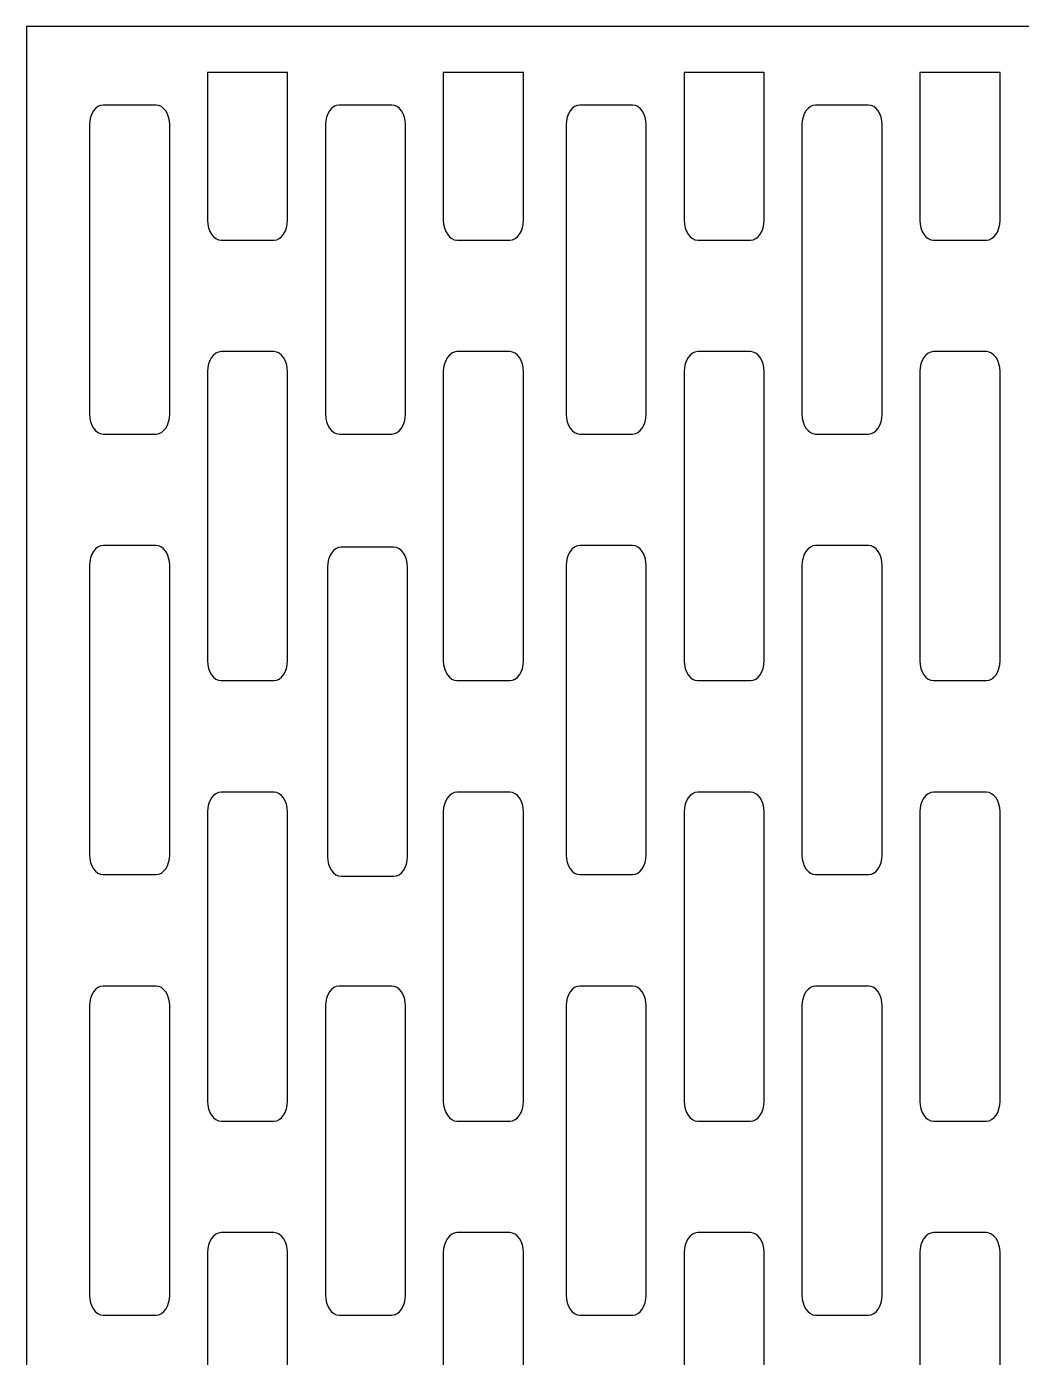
# Model space of a CAD drawing. Header units: centimetres. Extents: x -9.1 to 7.8, y -8.5 to 11.7.
# Drawn here: x -0.03 to 3.87, y 6.5 to 11.73 of the extents above; entities that cross this region are included whole.
import ezdxf

# ---------------------------------------------------------------- set-up
doc = ezdxf.new("R2010")
doc.units = ezdxf.units.CM
doc.header["$MEASUREMENT"] = 0
doc.layers.add('layer 1', color=7, linetype='Continuous')

msp = doc.modelspace()

# ---------------------------------------------------------------- linework, layer by layer
at = {"layer": 'layer 1', "color": 177}
for points, knots in [([(-0.03378, 11.72989), (-0.03378, 11.72989), (7.78303, 11.72989), (7.78303, 11.72989), (7.78303, 11.72989), (7.78303, 11.72989), (7.78303, -8.53267), (7.78303, -8.53267), (7.78303, -8.53267), (7.78303, -8.53267), (-0.03378, -8.53267), (-0.03378, -8.53267), (-0.03378, -8.53267), (-0.03378, -8.53267), (-0.03378, 11.72989), (-0.03378, 11.72989)], [0, 0, 0, 0, 0.2, 0.2, 0.2, 0.2, 0.4, 0.4, 0.4, 0.4, 0.6, 0.6, 0.6, 0.6, 1, 1, 1, 1]), ([(0.99161, 11.54891), (0.99161, 11.54891), (0.99161, 10.96893), (0.99161, 10.96893), (0.99161, 10.96893), (0.99161, 10.92591), (0.96748, 10.89074), (0.93794, 10.89074), (0.93794, 10.89074), (0.93794, 10.89074), (0.73051, 10.89074), (0.73051, 10.89074), (0.73051, 10.89074), (0.70099, 10.89074), (0.67684, 10.92591), (0.67684, 10.96893), (0.67684, 10.96893), (0.67684, 10.96893), (0.67684, 11.54891), (0.67684, 11.54891), (0.67684, 11.54891), (0.67684, 11.54891), (0.99161, 11.54891), (0.99161, 11.54891)], [0, 0, 0, 0, 0.1428571, 0.1428571, 0.1428571, 0.1428571, 0.2857143, 0.2857143, 0.2857143, 0.2857143, 0.4285714, 0.4285714, 0.4285714, 0.4285714, 0.5714286, 0.5714286, 0.5714286, 0.5714286, 0.7142857, 0.7142857, 0.7142857, 0.7142857, 1, 1, 1, 1]), ([(1.91824, 11.54891), (1.91824, 11.54891), (1.91824, 10.96893), (1.91824, 10.96893), (1.91824, 10.96893), (1.91824, 10.92591), (1.89408, 10.89074), (1.86457, 10.89074), (1.86457, 10.89074), (1.86457, 10.89074), (1.65714, 10.89074), (1.65714, 10.89074), (1.65714, 10.89074), (1.62762, 10.89074), (1.60347, 10.92591), (1.60347, 10.96893), (1.60347, 10.96893), (1.60347, 10.96893), (1.60347, 11.54891), (1.60347, 11.54891), (1.60347, 11.54891), (1.60347, 11.54891), (1.91824, 11.54891), (1.91824, 11.54891)], [0, 0, 0, 0, 0.1428571, 0.1428571, 0.1428571, 0.1428571, 0.2857143, 0.2857143, 0.2857143, 0.2857143, 0.4285714, 0.4285714, 0.4285714, 0.4285714, 0.5714286, 0.5714286, 0.5714286, 0.5714286, 0.7142857, 0.7142857, 0.7142857, 0.7142857, 1, 1, 1, 1]), ([(2.86409, 11.54891), (2.86409, 11.54891), (2.86409, 10.96893), (2.86409, 10.96893), (2.86409, 10.96893), (2.86409, 10.92591), (2.83997, 10.89074), (2.81043, 10.89074), (2.81043, 10.89074), (2.81043, 10.89074), (2.60298, 10.89074), (2.60298, 10.89074), (2.60298, 10.89074), (2.57347, 10.89074), (2.54934, 10.92591), (2.54934, 10.96893), (2.54934, 10.96893), (2.54934, 10.96893), (2.54934, 11.54891), (2.54934, 11.54891), (2.54934, 11.54891), (2.54934, 11.54891), (2.86409, 11.54891), (2.86409, 11.54891)], [0, 0, 0, 0, 0.1428571, 0.1428571, 0.1428571, 0.1428571, 0.2857143, 0.2857143, 0.2857143, 0.2857143, 0.4285714, 0.4285714, 0.4285714, 0.4285714, 0.5714286, 0.5714286, 0.5714286, 0.5714286, 0.7142857, 0.7142857, 0.7142857, 0.7142857, 1, 1, 1, 1]), ([(3.79073, 11.54891), (3.79073, 11.54891), (3.79073, 10.96893), (3.79073, 10.96893), (3.79073, 10.96893), (3.79073, 10.92591), (3.76657, 10.89075), (3.73704, 10.89075), (3.73704, 10.89075), (3.73704, 10.89075), (3.5296, 10.89075), (3.5296, 10.89075), (3.5296, 10.89075), (3.50011, 10.89075), (3.47594, 10.92591), (3.47594, 10.96893), (3.47594, 10.96893), (3.47594, 10.96893), (3.47594, 11.54891), (3.47594, 11.54891), (3.47594, 11.54891), (3.47594, 11.54891), (3.79073, 11.54891), (3.79073, 11.54891)], [0, 0, 0, 0, 0.1428571, 0.1428571, 0.1428571, 0.1428571, 0.2857143, 0.2857143, 0.2857143, 0.2857143, 0.4285714, 0.4285714, 0.4285714, 0.4285714, 0.5714286, 0.5714286, 0.5714286, 0.5714286, 0.7142857, 0.7142857, 0.7142857, 0.7142857, 1, 1, 1, 1]), ([(0.26725, 11.42171), (0.26725, 11.42171), (0.47467, 11.42171), (0.47467, 11.42171), (0.47467, 11.42171), (0.50419, 11.42171), (0.52835, 11.38653), (0.52835, 11.34353), (0.52835, 11.34353), (0.52835, 11.34353), (0.52835, 10.20669), (0.52835, 10.20669), (0.52835, 10.20669), (0.52835, 10.16367), (0.50419, 10.12849), (0.47467, 10.12849), (0.47467, 10.12849), (0.47467, 10.12849), (0.26725, 10.12849), (0.26725, 10.12849), (0.26725, 10.12849), (0.2377, 10.12849), (0.21357, 10.16367), (0.21357, 10.20669), (0.21357, 10.20669), (0.21357, 10.20669), (0.21357, 11.34353), (0.21357, 11.34353), (0.21357, 11.34353), (0.21357, 11.38653), (0.2377, 11.42171), (0.26725, 11.42171)], [0, 0, 0, 0, 0.1111111, 0.1111111, 0.1111111, 0.1111111, 0.2222222, 0.2222222, 0.2222222, 0.2222222, 0.3333333, 0.3333333, 0.3333333, 0.3333333, 0.4444444, 0.4444444, 0.4444444, 0.4444444, 0.5555556, 0.5555556, 0.5555556, 0.5555556, 0.6666667, 0.6666667, 0.6666667, 0.6666667, 0.7777778, 0.7777778, 0.7777778, 0.7777778, 1, 1, 1, 1]), ([(1.19383, 11.42171), (1.19383, 11.42171), (1.40124, 11.42171), (1.40124, 11.42171), (1.40124, 11.42171), (1.43079, 11.42171), (1.45492, 11.38653), (1.45492, 11.34353), (1.45492, 11.34353), (1.45492, 11.34353), (1.45492, 10.20669), (1.45492, 10.20669), (1.45492, 10.20669), (1.45492, 10.16367), (1.43079, 10.12849), (1.40124, 10.12849), (1.40124, 10.12849), (1.40124, 10.12849), (1.19383, 10.12849), (1.19383, 10.12849), (1.19383, 10.12849), (1.16431, 10.12849), (1.14016, 10.16367), (1.14016, 10.20669), (1.14016, 10.20669), (1.14016, 10.20669), (1.14016, 11.34353), (1.14016, 11.34353), (1.14016, 11.34353), (1.14016, 11.38653), (1.16431, 11.42171), (1.19383, 11.42171)], [0, 0, 0, 0, 0.1111111, 0.1111111, 0.1111111, 0.1111111, 0.2222222, 0.2222222, 0.2222222, 0.2222222, 0.3333333, 0.3333333, 0.3333333, 0.3333333, 0.4444444, 0.4444444, 0.4444444, 0.4444444, 0.5555556, 0.5555556, 0.5555556, 0.5555556, 0.6666667, 0.6666667, 0.6666667, 0.6666667, 0.7777778, 0.7777778, 0.7777778, 0.7777778, 1, 1, 1, 1]), ([(2.13973, 11.42171), (2.13973, 11.42171), (2.34715, 11.42171), (2.34715, 11.42171), (2.34715, 11.42171), (2.37666, 11.42171), (2.40082, 11.38653), (2.40082, 11.34353), (2.40082, 11.34353), (2.40082, 11.34353), (2.40082, 10.20669), (2.40082, 10.20669), (2.40082, 10.20669), (2.40082, 10.16367), (2.37666, 10.12849), (2.34715, 10.12849), (2.34715, 10.12849), (2.34715, 10.12849), (2.13973, 10.12849), (2.13973, 10.12849), (2.13973, 10.12849), (2.11017, 10.12849), (2.08604, 10.16367), (2.08604, 10.20669), (2.08604, 10.20669), (2.08604, 10.20669), (2.08604, 11.34353), (2.08604, 11.34353), (2.08604, 11.34353), (2.08604, 11.38653), (2.11017, 11.42171), (2.13973, 11.42171)], [0, 0, 0, 0, 0.1111111, 0.1111111, 0.1111111, 0.1111111, 0.2222222, 0.2222222, 0.2222222, 0.2222222, 0.3333333, 0.3333333, 0.3333333, 0.3333333, 0.4444444, 0.4444444, 0.4444444, 0.4444444, 0.5555556, 0.5555556, 0.5555556, 0.5555556, 0.6666667, 0.6666667, 0.6666667, 0.6666667, 0.7777778, 0.7777778, 0.7777778, 0.7777778, 1, 1, 1, 1]), ([(3.06632, 11.42171), (3.06632, 11.42171), (3.27375, 11.42171), (3.27375, 11.42171), (3.27375, 11.42171), (3.30327, 11.42171), (3.3274, 11.38653), (3.3274, 11.34353), (3.3274, 11.34353), (3.3274, 11.34353), (3.3274, 10.20669), (3.3274, 10.20669), (3.3274, 10.20669), (3.3274, 10.16367), (3.30327, 10.12849), (3.27375, 10.12849), (3.27375, 10.12849), (3.27375, 10.12849), (3.06632, 10.12849), (3.06632, 10.12849), (3.06632, 10.12849), (3.03679, 10.12849), (3.01264, 10.16367), (3.01264, 10.20669), (3.01264, 10.20669), (3.01264, 10.20669), (3.01264, 11.34353), (3.01264, 11.34353), (3.01264, 11.34353), (3.01264, 11.38653), (3.03679, 11.42171), (3.06632, 11.42171)], [0, 0, 0, 0, 0.1111111, 0.1111111, 0.1111111, 0.1111111, 0.2222222, 0.2222222, 0.2222222, 0.2222222, 0.3333333, 0.3333333, 0.3333333, 0.3333333, 0.4444444, 0.4444444, 0.4444444, 0.4444444, 0.5555556, 0.5555556, 0.5555556, 0.5555556, 0.6666667, 0.6666667, 0.6666667, 0.6666667, 0.7777778, 0.7777778, 0.7777778, 0.7777778, 1, 1, 1, 1]), ([(0.73051, 10.45262), (0.73051, 10.45262), (0.93794, 10.45262), (0.93794, 10.45262), (0.93794, 10.45262), (0.96748, 10.45262), (0.99161, 10.41746), (0.99161, 10.37446), (0.99161, 10.37446), (0.99161, 10.37446), (0.99161, 9.23759), (0.99161, 9.23759), (0.99161, 9.23759), (0.99161, 9.1946), (0.96748, 9.15942), (0.93794, 9.15942), (0.93794, 9.15942), (0.93794, 9.15942), (0.73051, 9.15942), (0.73051, 9.15942), (0.73051, 9.15942), (0.70099, 9.15942), (0.67684, 9.1946), (0.67684, 9.23759), (0.67684, 9.23759), (0.67684, 9.23759), (0.67684, 10.37446), (0.67684, 10.37446), (0.67684, 10.37446), (0.67684, 10.41746), (0.70099, 10.45262), (0.73051, 10.45262)], [0, 0, 0, 0, 0.1111111, 0.1111111, 0.1111111, 0.1111111, 0.2222222, 0.2222222, 0.2222222, 0.2222222, 0.3333333, 0.3333333, 0.3333333, 0.3333333, 0.4444444, 0.4444444, 0.4444444, 0.4444444, 0.5555556, 0.5555556, 0.5555556, 0.5555556, 0.6666667, 0.6666667, 0.6666667, 0.6666667, 0.7777778, 0.7777778, 0.7777778, 0.7777778, 1, 1, 1, 1]), ([(1.65714, 10.45262), (1.65714, 10.45262), (1.86457, 10.45262), (1.86457, 10.45262), (1.86457, 10.45262), (1.89408, 10.45262), (1.91824, 10.41746), (1.91824, 10.37446), (1.91824, 10.37446), (1.91824, 10.37446), (1.91824, 9.23759), (1.91824, 9.23759), (1.91824, 9.23759), (1.91824, 9.1946), (1.89408, 9.15942), (1.86457, 9.15942), (1.86457, 9.15942), (1.86457, 9.15942), (1.65714, 9.15942), (1.65714, 9.15942), (1.65714, 9.15942), (1.62762, 9.15942), (1.60347, 9.1946), (1.60347, 9.23759), (1.60347, 9.23759), (1.60347, 9.23759), (1.60347, 10.37446), (1.60347, 10.37446), (1.60347, 10.37446), (1.60347, 10.41746), (1.62762, 10.45262), (1.65714, 10.45262)], [0, 0, 0, 0, 0.1111111, 0.1111111, 0.1111111, 0.1111111, 0.2222222, 0.2222222, 0.2222222, 0.2222222, 0.3333333, 0.3333333, 0.3333333, 0.3333333, 0.4444444, 0.4444444, 0.4444444, 0.4444444, 0.5555556, 0.5555556, 0.5555556, 0.5555556, 0.6666667, 0.6666667, 0.6666667, 0.6666667, 0.7777778, 0.7777778, 0.7777778, 0.7777778, 1, 1, 1, 1]), ([(2.60298, 10.45262), (2.60298, 10.45262), (2.81043, 10.45262), (2.81043, 10.45262), (2.81043, 10.45262), (2.83997, 10.45262), (2.86409, 10.41746), (2.86409, 10.37446), (2.86409, 10.37446), (2.86409, 10.37446), (2.86409, 9.23759), (2.86409, 9.23759), (2.86409, 9.23759), (2.86409, 9.1946), (2.83997, 9.15942), (2.81043, 9.15942), (2.81043, 9.15942), (2.81043, 9.15942), (2.60298, 9.15942), (2.60298, 9.15942), (2.60298, 9.15942), (2.57347, 9.15942), (2.54934, 9.1946), (2.54934, 9.23759), (2.54934, 9.23759), (2.54934, 9.23759), (2.54934, 10.37446), (2.54934, 10.37446), (2.54934, 10.37446), (2.54934, 10.41746), (2.57347, 10.45262), (2.60298, 10.45262)], [0, 0, 0, 0, 0.1111111, 0.1111111, 0.1111111, 0.1111111, 0.2222222, 0.2222222, 0.2222222, 0.2222222, 0.3333333, 0.3333333, 0.3333333, 0.3333333, 0.4444444, 0.4444444, 0.4444444, 0.4444444, 0.5555556, 0.5555556, 0.5555556, 0.5555556, 0.6666667, 0.6666667, 0.6666667, 0.6666667, 0.7777778, 0.7777778, 0.7777778, 0.7777778, 1, 1, 1, 1]), ([(3.5296, 10.45263), (3.5296, 10.45263), (3.73704, 10.45263), (3.73704, 10.45263), (3.73704, 10.45263), (3.76657, 10.45263), (3.79073, 10.41746), (3.79073, 10.37447), (3.79073, 10.37447), (3.79073, 10.37447), (3.79073, 9.23761), (3.79073, 9.23761), (3.79073, 9.23761), (3.79073, 9.19461), (3.76657, 9.15945), (3.73704, 9.15945), (3.73704, 9.15945), (3.73704, 9.15945), (3.5296, 9.15945), (3.5296, 9.15945), (3.5296, 9.15945), (3.50011, 9.15945), (3.47594, 9.19461), (3.47594, 9.23761), (3.47594, 9.23761), (3.47594, 9.23761), (3.47594, 10.37447), (3.47594, 10.37447), (3.47594, 10.37447), (3.47594, 10.41746), (3.50011, 10.45263), (3.5296, 10.45263)], [0, 0, 0, 0, 0.1111111, 0.1111111, 0.1111111, 0.1111111, 0.2222222, 0.2222222, 0.2222222, 0.2222222, 0.3333333, 0.3333333, 0.3333333, 0.3333333, 0.4444444, 0.4444444, 0.4444444, 0.4444444, 0.5555556, 0.5555556, 0.5555556, 0.5555556, 0.6666667, 0.6666667, 0.6666667, 0.6666667, 0.7777778, 0.7777778, 0.7777778, 0.7777778, 1, 1, 1, 1]), ([(0.26725, 9.69038), (0.26725, 9.69038), (0.47467, 9.69038), (0.47467, 9.69038), (0.47467, 9.69038), (0.50419, 9.69038), (0.52835, 9.65524), (0.52835, 9.6122), (0.52835, 9.6122), (0.52835, 9.6122), (0.52835, 8.47536), (0.52835, 8.47536), (0.52835, 8.47536), (0.52835, 8.43237), (0.50419, 8.39719), (0.47467, 8.39719), (0.47467, 8.39719), (0.47467, 8.39719), (0.26725, 8.39719), (0.26725, 8.39719), (0.26725, 8.39719), (0.2377, 8.39719), (0.21357, 8.43237), (0.21357, 8.47536), (0.21357, 8.47536), (0.21357, 8.47536), (0.21357, 9.6122), (0.21357, 9.6122), (0.21357, 9.6122), (0.21357, 9.65524), (0.2377, 9.69038), (0.26725, 9.69038)], [0, 0, 0, 0, 0.1111111, 0.1111111, 0.1111111, 0.1111111, 0.2222222, 0.2222222, 0.2222222, 0.2222222, 0.3333333, 0.3333333, 0.3333333, 0.3333333, 0.4444444, 0.4444444, 0.4444444, 0.4444444, 0.5555556, 0.5555556, 0.5555556, 0.5555556, 0.6666667, 0.6666667, 0.6666667, 0.6666667, 0.7777778, 0.7777778, 0.7777778, 0.7777778, 1, 1, 1, 1]), ([(1.20188, 9.68384), (1.20188, 9.68384), (1.40933, 9.68384), (1.40933, 9.68384), (1.40933, 9.68384), (1.43886, 9.68384), (1.463, 9.64865), (1.463, 9.60564), (1.463, 9.60564), (1.463, 9.60564), (1.463, 8.4688), (1.463, 8.4688), (1.463, 8.4688), (1.463, 8.42578), (1.43886, 8.39063), (1.40933, 8.39063), (1.40933, 8.39063), (1.40933, 8.39063), (1.20188, 8.39063), (1.20188, 8.39063), (1.20188, 8.39063), (1.17238, 8.39063), (1.14823, 8.42578), (1.14823, 8.4688), (1.14823, 8.4688), (1.14823, 8.4688), (1.14823, 9.60564), (1.14823, 9.60564), (1.14823, 9.60564), (1.14823, 9.64865), (1.17238, 9.68384), (1.20188, 9.68384)], [0, 0, 0, 0, 0.1111111, 0.1111111, 0.1111111, 0.1111111, 0.2222222, 0.2222222, 0.2222222, 0.2222222, 0.3333333, 0.3333333, 0.3333333, 0.3333333, 0.4444444, 0.4444444, 0.4444444, 0.4444444, 0.5555556, 0.5555556, 0.5555556, 0.5555556, 0.6666667, 0.6666667, 0.6666667, 0.6666667, 0.7777778, 0.7777778, 0.7777778, 0.7777778, 1, 1, 1, 1]), ([(2.13973, 9.69038), (2.13973, 9.69038), (2.34715, 9.69038), (2.34715, 9.69038), (2.34715, 9.69038), (2.37666, 9.69038), (2.40082, 9.65524), (2.40082, 9.6122), (2.40082, 9.6122), (2.40082, 9.6122), (2.40082, 8.47536), (2.40082, 8.47536), (2.40082, 8.47536), (2.40082, 8.43237), (2.37666, 8.39719), (2.34715, 8.39719), (2.34715, 8.39719), (2.34715, 8.39719), (2.13973, 8.39719), (2.13973, 8.39719), (2.13973, 8.39719), (2.11017, 8.39719), (2.08604, 8.43237), (2.08604, 8.47536), (2.08604, 8.47536), (2.08604, 8.47536), (2.08604, 9.6122), (2.08604, 9.6122), (2.08604, 9.6122), (2.08604, 9.65524), (2.11017, 9.69038), (2.13973, 9.69038)], [0, 0, 0, 0, 0.1111111, 0.1111111, 0.1111111, 0.1111111, 0.2222222, 0.2222222, 0.2222222, 0.2222222, 0.3333333, 0.3333333, 0.3333333, 0.3333333, 0.4444444, 0.4444444, 0.4444444, 0.4444444, 0.5555556, 0.5555556, 0.5555556, 0.5555556, 0.6666667, 0.6666667, 0.6666667, 0.6666667, 0.7777778, 0.7777778, 0.7777778, 0.7777778, 1, 1, 1, 1]), ([(3.06632, 9.69038), (3.06632, 9.69038), (3.27375, 9.69038), (3.27375, 9.69038), (3.27375, 9.69038), (3.30327, 9.69038), (3.3274, 9.65524), (3.3274, 9.6122), (3.3274, 9.6122), (3.3274, 9.6122), (3.3274, 8.47536), (3.3274, 8.47536), (3.3274, 8.47536), (3.3274, 8.43237), (3.30327, 8.39719), (3.27375, 8.39719), (3.27375, 8.39719), (3.27375, 8.39719), (3.06632, 8.39719), (3.06632, 8.39719), (3.06632, 8.39719), (3.03679, 8.39719), (3.01264, 8.43237), (3.01264, 8.47536), (3.01264, 8.47536), (3.01264, 8.47536), (3.01264, 9.6122), (3.01264, 9.6122), (3.01264, 9.6122), (3.01264, 9.65524), (3.03679, 9.69038), (3.06632, 9.69038)], [0, 0, 0, 0, 0.1111111, 0.1111111, 0.1111111, 0.1111111, 0.2222222, 0.2222222, 0.2222222, 0.2222222, 0.3333333, 0.3333333, 0.3333333, 0.3333333, 0.4444444, 0.4444444, 0.4444444, 0.4444444, 0.5555556, 0.5555556, 0.5555556, 0.5555556, 0.6666667, 0.6666667, 0.6666667, 0.6666667, 0.7777778, 0.7777778, 0.7777778, 0.7777778, 1, 1, 1, 1]), ([(0.73051, 8.72132), (0.73051, 8.72132), (0.93794, 8.72132), (0.93794, 8.72132), (0.93794, 8.72132), (0.96748, 8.72132), (0.99161, 8.68615), (0.99161, 8.64314), (0.99161, 8.64314), (0.99161, 8.64314), (0.99161, 7.50628), (0.99161, 7.50628), (0.99161, 7.50628), (0.99161, 7.46327), (0.96748, 7.42811), (0.93794, 7.42811), (0.93794, 7.42811), (0.93794, 7.42811), (0.73051, 7.42811), (0.73051, 7.42811), (0.73051, 7.42811), (0.70099, 7.42811), (0.67684, 7.46327), (0.67684, 7.50628), (0.67684, 7.50628), (0.67684, 7.50628), (0.67684, 8.64314), (0.67684, 8.64314), (0.67684, 8.64314), (0.67684, 8.68615), (0.70099, 8.72132), (0.73051, 8.72132)], [0, 0, 0, 0, 0.1111111, 0.1111111, 0.1111111, 0.1111111, 0.2222222, 0.2222222, 0.2222222, 0.2222222, 0.3333333, 0.3333333, 0.3333333, 0.3333333, 0.4444444, 0.4444444, 0.4444444, 0.4444444, 0.5555556, 0.5555556, 0.5555556, 0.5555556, 0.6666667, 0.6666667, 0.6666667, 0.6666667, 0.7777778, 0.7777778, 0.7777778, 0.7777778, 1, 1, 1, 1]), ([(1.65714, 8.72132), (1.65714, 8.72132), (1.86457, 8.72132), (1.86457, 8.72132), (1.86457, 8.72132), (1.89408, 8.72132), (1.91824, 8.68615), (1.91824, 8.64314), (1.91824, 8.64314), (1.91824, 8.64314), (1.91824, 7.50628), (1.91824, 7.50628), (1.91824, 7.50628), (1.91824, 7.46327), (1.89408, 7.42811), (1.86457, 7.42811), (1.86457, 7.42811), (1.86457, 7.42811), (1.65714, 7.42811), (1.65714, 7.42811), (1.65714, 7.42811), (1.62762, 7.42811), (1.60347, 7.46327), (1.60347, 7.50628), (1.60347, 7.50628), (1.60347, 7.50628), (1.60347, 8.64314), (1.60347, 8.64314), (1.60347, 8.64314), (1.60347, 8.68615), (1.62762, 8.72132), (1.65714, 8.72132)], [0, 0, 0, 0, 0.1111111, 0.1111111, 0.1111111, 0.1111111, 0.2222222, 0.2222222, 0.2222222, 0.2222222, 0.3333333, 0.3333333, 0.3333333, 0.3333333, 0.4444444, 0.4444444, 0.4444444, 0.4444444, 0.5555556, 0.5555556, 0.5555556, 0.5555556, 0.6666667, 0.6666667, 0.6666667, 0.6666667, 0.7777778, 0.7777778, 0.7777778, 0.7777778, 1, 1, 1, 1]), ([(2.60298, 8.72132), (2.60298, 8.72132), (2.81043, 8.72132), (2.81043, 8.72132), (2.81043, 8.72132), (2.83997, 8.72132), (2.86409, 8.68615), (2.86409, 8.64314), (2.86409, 8.64314), (2.86409, 8.64314), (2.86409, 7.50628), (2.86409, 7.50628), (2.86409, 7.50628), (2.86409, 7.46327), (2.83997, 7.42811), (2.81043, 7.42811), (2.81043, 7.42811), (2.81043, 7.42811), (2.60298, 7.42811), (2.60298, 7.42811), (2.60298, 7.42811), (2.57347, 7.42811), (2.54934, 7.46327), (2.54934, 7.50628), (2.54934, 7.50628), (2.54934, 7.50628), (2.54934, 8.64314), (2.54934, 8.64314), (2.54934, 8.64314), (2.54934, 8.68615), (2.57347, 8.72132), (2.60298, 8.72132)], [0, 0, 0, 0, 0.1111111, 0.1111111, 0.1111111, 0.1111111, 0.2222222, 0.2222222, 0.2222222, 0.2222222, 0.3333333, 0.3333333, 0.3333333, 0.3333333, 0.4444444, 0.4444444, 0.4444444, 0.4444444, 0.5555556, 0.5555556, 0.5555556, 0.5555556, 0.6666667, 0.6666667, 0.6666667, 0.6666667, 0.7777778, 0.7777778, 0.7777778, 0.7777778, 1, 1, 1, 1]), ([(3.5296, 8.72133), (3.5296, 8.72133), (3.73704, 8.72133), (3.73704, 8.72133), (3.73704, 8.72133), (3.76657, 8.72133), (3.79073, 8.68615), (3.79073, 8.64315), (3.79073, 8.64315), (3.79073, 8.64315), (3.79073, 7.5063), (3.79073, 7.5063), (3.79073, 7.5063), (3.79073, 7.46331), (3.76657, 7.42811), (3.73704, 7.42811), (3.73704, 7.42811), (3.73704, 7.42811), (3.5296, 7.42811), (3.5296, 7.42811), (3.5296, 7.42811), (3.50011, 7.42811), (3.47594, 7.46331), (3.47594, 7.5063), (3.47594, 7.5063), (3.47594, 7.5063), (3.47594, 8.64315), (3.47594, 8.64315), (3.47594, 8.64315), (3.47594, 8.68615), (3.50011, 8.72133), (3.5296, 8.72133)], [0, 0, 0, 0, 0.1111111, 0.1111111, 0.1111111, 0.1111111, 0.2222222, 0.2222222, 0.2222222, 0.2222222, 0.3333333, 0.3333333, 0.3333333, 0.3333333, 0.4444444, 0.4444444, 0.4444444, 0.4444444, 0.5555556, 0.5555556, 0.5555556, 0.5555556, 0.6666667, 0.6666667, 0.6666667, 0.6666667, 0.7777778, 0.7777778, 0.7777778, 0.7777778, 1, 1, 1, 1]), ([(0.26725, 7.95906), (0.26725, 7.95906), (0.47467, 7.95906), (0.47467, 7.95906), (0.47467, 7.95906), (0.50419, 7.95906), (0.52835, 7.9239), (0.52835, 7.88089), (0.52835, 7.88089), (0.52835, 7.88089), (0.52835, 6.74404), (0.52835, 6.74404), (0.52835, 6.74404), (0.52835, 6.70102), (0.50419, 6.66587), (0.47467, 6.66587), (0.47467, 6.66587), (0.47467, 6.66587), (0.26725, 6.66587), (0.26725, 6.66587), (0.26725, 6.66587), (0.2377, 6.66587), (0.21357, 6.70102), (0.21357, 6.74404), (0.21357, 6.74404), (0.21357, 6.74404), (0.21357, 7.88089), (0.21357, 7.88089), (0.21357, 7.88089), (0.21357, 7.9239), (0.2377, 7.95906), (0.26725, 7.95906)], [0, 0, 0, 0, 0.1111111, 0.1111111, 0.1111111, 0.1111111, 0.2222222, 0.2222222, 0.2222222, 0.2222222, 0.3333333, 0.3333333, 0.3333333, 0.3333333, 0.4444444, 0.4444444, 0.4444444, 0.4444444, 0.5555556, 0.5555556, 0.5555556, 0.5555556, 0.6666667, 0.6666667, 0.6666667, 0.6666667, 0.7777778, 0.7777778, 0.7777778, 0.7777778, 1, 1, 1, 1]), ([(1.19383, 7.95906), (1.19383, 7.95906), (1.40124, 7.95906), (1.40124, 7.95906), (1.40124, 7.95906), (1.43079, 7.95906), (1.45492, 7.9239), (1.45492, 7.88089), (1.45492, 7.88089), (1.45492, 7.88089), (1.45492, 6.74404), (1.45492, 6.74404), (1.45492, 6.74404), (1.45492, 6.70102), (1.43079, 6.66587), (1.40124, 6.66587), (1.40124, 6.66587), (1.40124, 6.66587), (1.19383, 6.66587), (1.19383, 6.66587), (1.19383, 6.66587), (1.16431, 6.66587), (1.14016, 6.70102), (1.14016, 6.74404), (1.14016, 6.74404), (1.14016, 6.74404), (1.14016, 7.88089), (1.14016, 7.88089), (1.14016, 7.88089), (1.14016, 7.9239), (1.16431, 7.95906), (1.19383, 7.95906)], [0, 0, 0, 0, 0.1111111, 0.1111111, 0.1111111, 0.1111111, 0.2222222, 0.2222222, 0.2222222, 0.2222222, 0.3333333, 0.3333333, 0.3333333, 0.3333333, 0.4444444, 0.4444444, 0.4444444, 0.4444444, 0.5555556, 0.5555556, 0.5555556, 0.5555556, 0.6666667, 0.6666667, 0.6666667, 0.6666667, 0.7777778, 0.7777778, 0.7777778, 0.7777778, 1, 1, 1, 1]), ([(2.13973, 7.95906), (2.13973, 7.95906), (2.34715, 7.95906), (2.34715, 7.95906), (2.34715, 7.95906), (2.37666, 7.95906), (2.40082, 7.9239), (2.40082, 7.88089), (2.40082, 7.88089), (2.40082, 7.88089), (2.40082, 6.74404), (2.40082, 6.74404), (2.40082, 6.74404), (2.40082, 6.70102), (2.37666, 6.66587), (2.34715, 6.66587), (2.34715, 6.66587), (2.34715, 6.66587), (2.13973, 6.66587), (2.13973, 6.66587), (2.13973, 6.66587), (2.11017, 6.66587), (2.08604, 6.70102), (2.08604, 6.74404), (2.08604, 6.74404), (2.08604, 6.74404), (2.08604, 7.88089), (2.08604, 7.88089), (2.08604, 7.88089), (2.08604, 7.9239), (2.11017, 7.95906), (2.13973, 7.95906)], [0, 0, 0, 0, 0.1111111, 0.1111111, 0.1111111, 0.1111111, 0.2222222, 0.2222222, 0.2222222, 0.2222222, 0.3333333, 0.3333333, 0.3333333, 0.3333333, 0.4444444, 0.4444444, 0.4444444, 0.4444444, 0.5555556, 0.5555556, 0.5555556, 0.5555556, 0.6666667, 0.6666667, 0.6666667, 0.6666667, 0.7777778, 0.7777778, 0.7777778, 0.7777778, 1, 1, 1, 1]), ([(3.06632, 7.95906), (3.06632, 7.95906), (3.27375, 7.95906), (3.27375, 7.95906), (3.27375, 7.95906), (3.30327, 7.95906), (3.3274, 7.9239), (3.3274, 7.88089), (3.3274, 7.88089), (3.3274, 7.88089), (3.3274, 6.74404), (3.3274, 6.74404), (3.3274, 6.74404), (3.3274, 6.70102), (3.30327, 6.66587), (3.27375, 6.66587), (3.27375, 6.66587), (3.27375, 6.66587), (3.06632, 6.66587), (3.06632, 6.66587), (3.06632, 6.66587), (3.03679, 6.66587), (3.01264, 6.70102), (3.01264, 6.74404), (3.01264, 6.74404), (3.01264, 6.74404), (3.01264, 7.88089), (3.01264, 7.88089), (3.01264, 7.88089), (3.01264, 7.9239), (3.03679, 7.95906), (3.06632, 7.95906)], [0, 0, 0, 0, 0.1111111, 0.1111111, 0.1111111, 0.1111111, 0.2222222, 0.2222222, 0.2222222, 0.2222222, 0.3333333, 0.3333333, 0.3333333, 0.3333333, 0.4444444, 0.4444444, 0.4444444, 0.4444444, 0.5555556, 0.5555556, 0.5555556, 0.5555556, 0.6666667, 0.6666667, 0.6666667, 0.6666667, 0.7777778, 0.7777778, 0.7777778, 0.7777778, 1, 1, 1, 1]), ([(0.73051, 6.99002), (0.73051, 6.99002), (0.93794, 6.99002), (0.93794, 6.99002), (0.93794, 6.99002), (0.96748, 6.99002), (0.99161, 6.95485), (0.99161, 6.91183), (0.99161, 6.91183), (0.99161, 6.91183), (0.99161, 5.77498), (0.99161, 5.77498), (0.99161, 5.77498), (0.99161, 5.73197), (0.96748, 5.69682), (0.93794, 5.69682), (0.93794, 5.69682), (0.93794, 5.69682), (0.73051, 5.69682), (0.73051, 5.69682), (0.73051, 5.69682), (0.70099, 5.69682), (0.67684, 5.73197), (0.67684, 5.77498), (0.67684, 5.77498), (0.67684, 5.77498), (0.67684, 6.91183), (0.67684, 6.91183), (0.67684, 6.91183), (0.67684, 6.95485), (0.70099, 6.99002), (0.73051, 6.99002)], [0, 0, 0, 0, 0.1111111, 0.1111111, 0.1111111, 0.1111111, 0.2222222, 0.2222222, 0.2222222, 0.2222222, 0.3333333, 0.3333333, 0.3333333, 0.3333333, 0.4444444, 0.4444444, 0.4444444, 0.4444444, 0.5555556, 0.5555556, 0.5555556, 0.5555556, 0.6666667, 0.6666667, 0.6666667, 0.6666667, 0.7777778, 0.7777778, 0.7777778, 0.7777778, 1, 1, 1, 1]), ([(1.65714, 6.99002), (1.65714, 6.99002), (1.86457, 6.99002), (1.86457, 6.99002), (1.86457, 6.99002), (1.89408, 6.99002), (1.91824, 6.95485), (1.91824, 6.91183), (1.91824, 6.91183), (1.91824, 6.91183), (1.91824, 5.77498), (1.91824, 5.77498), (1.91824, 5.77498), (1.91824, 5.73197), (1.89408, 5.69682), (1.86457, 5.69682), (1.86457, 5.69682), (1.86457, 5.69682), (1.65714, 5.69682), (1.65714, 5.69682), (1.65714, 5.69682), (1.62762, 5.69682), (1.60347, 5.73197), (1.60347, 5.77498), (1.60347, 5.77498), (1.60347, 5.77498), (1.60347, 6.91183), (1.60347, 6.91183), (1.60347, 6.91183), (1.60347, 6.95485), (1.62762, 6.99002), (1.65714, 6.99002)], [0, 0, 0, 0, 0.1111111, 0.1111111, 0.1111111, 0.1111111, 0.2222222, 0.2222222, 0.2222222, 0.2222222, 0.3333333, 0.3333333, 0.3333333, 0.3333333, 0.4444444, 0.4444444, 0.4444444, 0.4444444, 0.5555556, 0.5555556, 0.5555556, 0.5555556, 0.6666667, 0.6666667, 0.6666667, 0.6666667, 0.7777778, 0.7777778, 0.7777778, 0.7777778, 1, 1, 1, 1]), ([(2.60298, 6.99002), (2.60298, 6.99002), (2.81043, 6.99002), (2.81043, 6.99002), (2.81043, 6.99002), (2.83997, 6.99002), (2.86409, 6.95485), (2.86409, 6.91183), (2.86409, 6.91183), (2.86409, 6.91183), (2.86409, 5.77498), (2.86409, 5.77498), (2.86409, 5.77498), (2.86409, 5.73197), (2.83997, 5.69682), (2.81043, 5.69682), (2.81043, 5.69682), (2.81043, 5.69682), (2.60298, 5.69682), (2.60298, 5.69682), (2.60298, 5.69682), (2.57347, 5.69682), (2.54934, 5.73197), (2.54934, 5.77498), (2.54934, 5.77498), (2.54934, 5.77498), (2.54934, 6.91183), (2.54934, 6.91183), (2.54934, 6.91183), (2.54934, 6.95485), (2.57347, 6.99002), (2.60298, 6.99002)], [0, 0, 0, 0, 0.1111111, 0.1111111, 0.1111111, 0.1111111, 0.2222222, 0.2222222, 0.2222222, 0.2222222, 0.3333333, 0.3333333, 0.3333333, 0.3333333, 0.4444444, 0.4444444, 0.4444444, 0.4444444, 0.5555556, 0.5555556, 0.5555556, 0.5555556, 0.6666667, 0.6666667, 0.6666667, 0.6666667, 0.7777778, 0.7777778, 0.7777778, 0.7777778, 1, 1, 1, 1]), ([(3.5296, 6.99002), (3.5296, 6.99002), (3.73704, 6.99002), (3.73704, 6.99002), (3.73704, 6.99002), (3.76657, 6.99002), (3.79073, 6.95485), (3.79073, 6.91183), (3.79073, 6.91183), (3.79073, 6.91183), (3.79073, 5.77498), (3.79073, 5.77498), (3.79073, 5.77498), (3.79073, 5.73199), (3.76657, 5.69682), (3.73704, 5.69682), (3.73704, 5.69682), (3.73704, 5.69682), (3.5296, 5.69682), (3.5296, 5.69682), (3.5296, 5.69682), (3.50011, 5.69682), (3.47594, 5.73199), (3.47594, 5.77498), (3.47594, 5.77498), (3.47594, 5.77498), (3.47594, 6.91183), (3.47594, 6.91183), (3.47594, 6.91183), (3.47594, 6.95485), (3.50011, 6.99002), (3.5296, 6.99002)], [0, 0, 0, 0, 0.1111111, 0.1111111, 0.1111111, 0.1111111, 0.2222222, 0.2222222, 0.2222222, 0.2222222, 0.3333333, 0.3333333, 0.3333333, 0.3333333, 0.4444444, 0.4444444, 0.4444444, 0.4444444, 0.5555556, 0.5555556, 0.5555556, 0.5555556, 0.6666667, 0.6666667, 0.6666667, 0.6666667, 0.7777778, 0.7777778, 0.7777778, 0.7777778, 1, 1, 1, 1])]:
    msp.add_open_spline(points, degree=3, knots=knots, dxfattribs=at)

doc.saveas('drawing.dxf')
